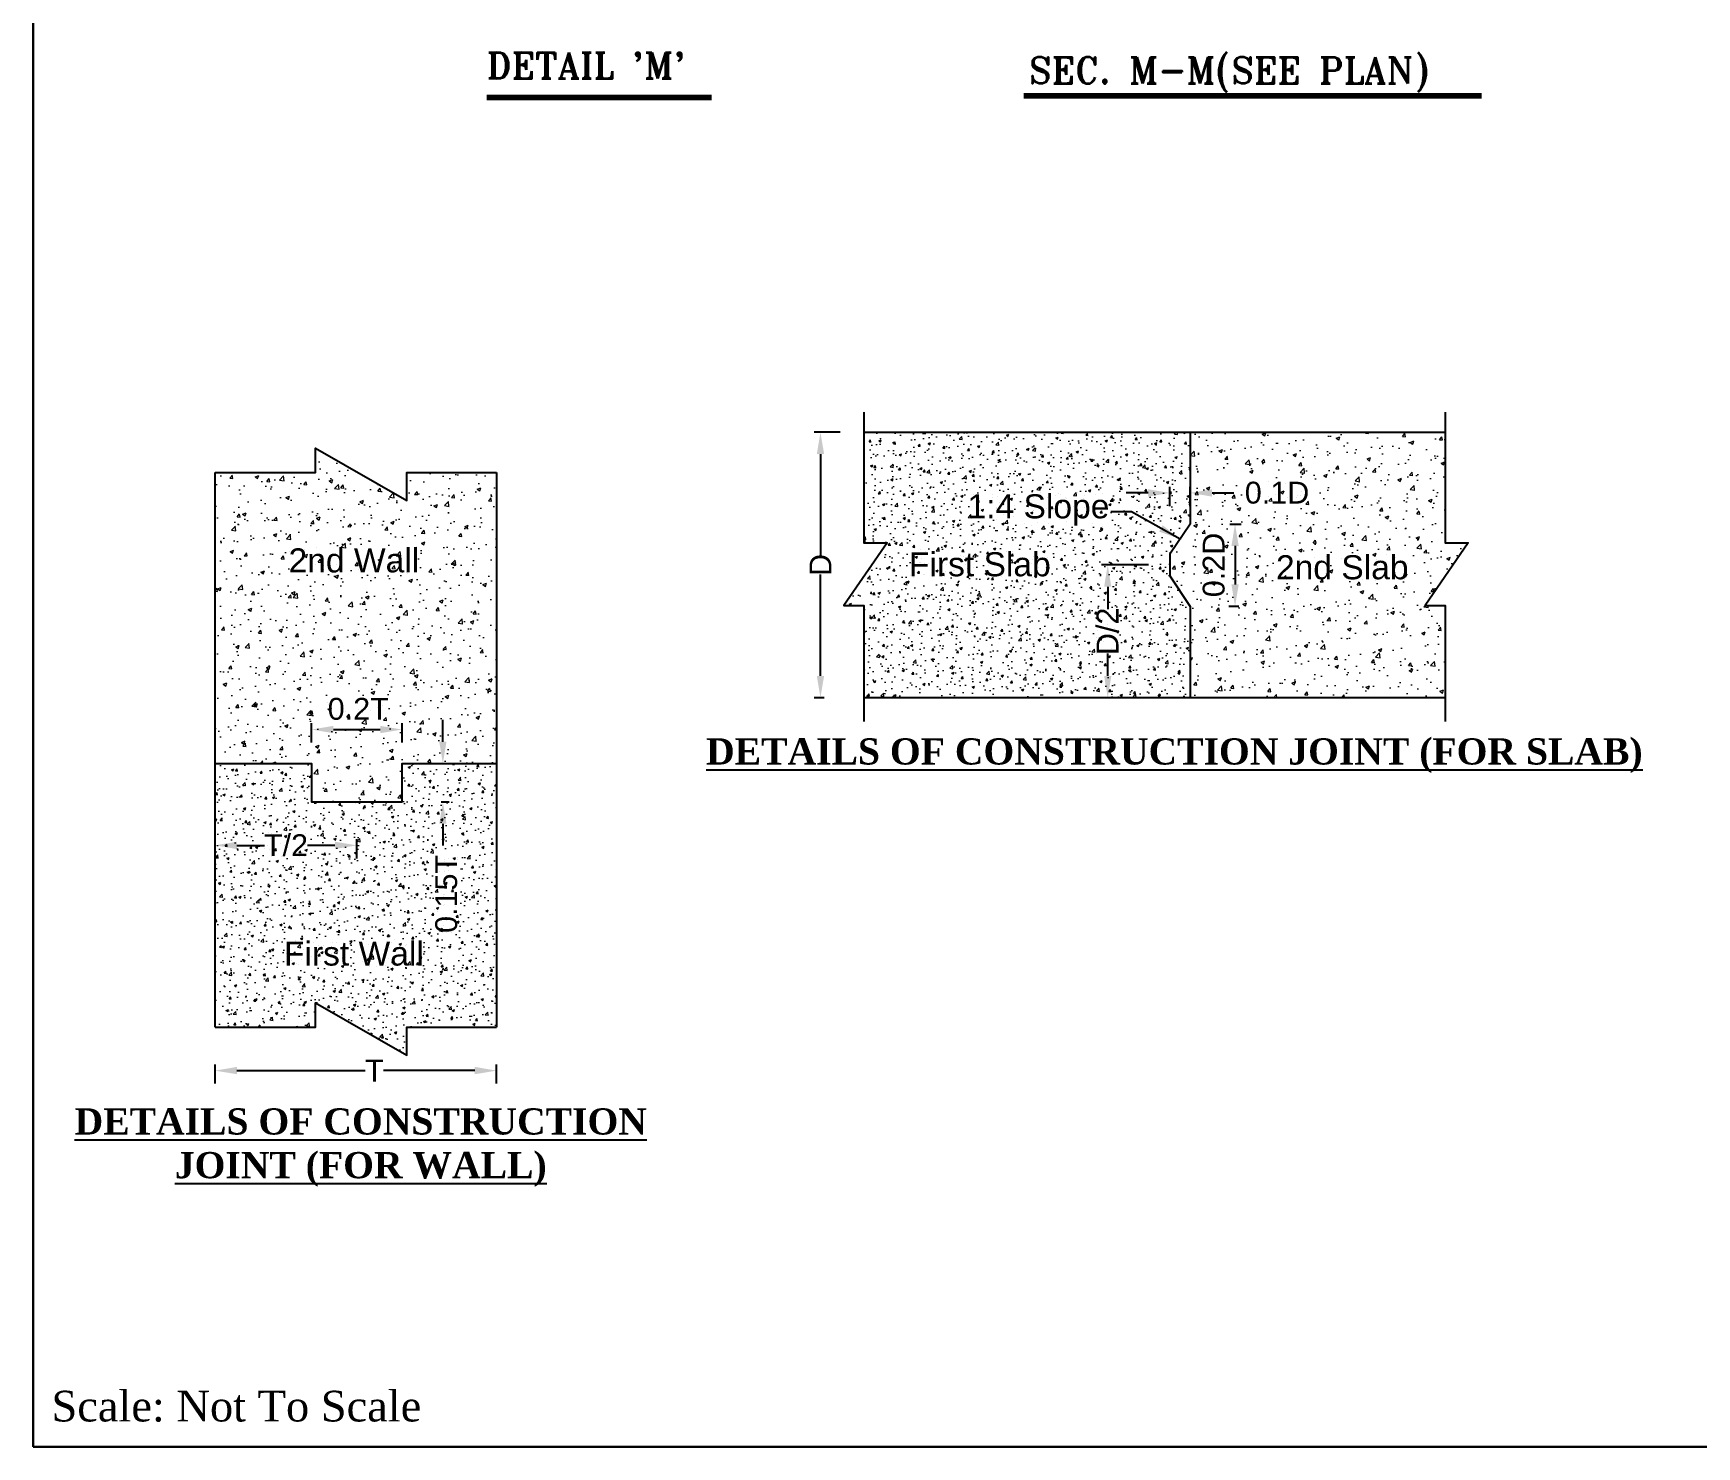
# Model space of a CAD drawing. Extents: x -1206532 to 786809, y -4288605 to 172932.
# Drawn here: x 211711 to 238349, y -4262460 to -4239815 of the extents above; entities that cross this region are included whole.
import ezdxf

# ---------------------------------------------------------------- set-up
doc = ezdxf.new("R2010")
doc.units = 0
doc.header["$LTSCALE"] = 300
doc.header["$MEASUREMENT"] = 0
doc.linetypes.add('ACAD_ISO02W100', pattern=[15, 12, -3])
doc.layers.get('0').update_dxf_attribs({"linetype": 'CONTINUOUS'})
doc.layers.get('DEFPOINTS').update_dxf_attribs({"linetype": 'CONTINUOUS'})
doc.layers.add('LINE', color=7, linetype='CONTINUOUS')
doc.styles.add('BIG', font='ROMANT.SHX')
doc.dimstyles.new('3', dxfattribs={"dimtxt": 225, "dimasz": 350, "dimexe": 100, "dimexo": 25, "dimgap": 9, "dimtad": 0, "dimdec": 0, "dimzin": 0, "dimdsep": 46, "dimtxsty": 'Standard', "dimcen": 0, "dimclrd": 5, "dimclre": 6, "dimclrt": 1, "dimadec": 0, "dimazin": 0, "dimtfac": 1, "dimtdec": 0, "dimtofl": 0, "dimtmove": 2, "dimatfit": 3, "dimfxl": 1, "dimtolj": 1, "dimtzin": 0, "dimarcsym": 0})

# ---------------------------------------------------------------- blocks, each defined once
blk = doc.blocks.new('*D184')
at = {"layer": 'DEFPOINTS', "color": 0, "lineweight": 30}
for p in [(219131, -4256434), (214622, -4256668), (219131, -4256668)]:
    blk.add_point(p, dxfattribs=at)
at = {"layer": 'LINE', "color": 0, "lineweight": -2}
for p, q in [((214622, -4256643), (214622, -4256334)), ((214972, -4256434), (217026, -4256434)), ((218781, -4256434), (217321, -4256434)), ((219131, -4256643), (219131, -4256334))]:
    blk.add_line(p, q, dxfattribs=at)
at = {"layer": 'LINE', "color": 0, "lineweight": 30}
for points in [[(214972, -4256375), (214972, -4256492), (214622, -4256434)], [(218781, -4256375), (218781, -4256492), (219131, -4256434)]]:
    blk.add_solid(points, dxfattribs=at)
at = {"layer": 'LINE', "color": 0, "insert": (217174, -4256434), "char_height": 350, "attachment_point": 5}
blk.add_mtext('\\A1;{\\fArial|b0|i0|c0|p34;T}', dxfattribs=at)
blk = doc.blocks.new('*D515')
at = {"layer": 'DEFPOINTS', "color": 0, "lineweight": 30}
for p in [(214622, -4253060), (216892, -4252825), (216892, -4253060)]:
    blk.add_point(p, dxfattribs=at)
at = {"layer": 'LINE', "color": 0, "lineweight": -2}
for p, q in [((214622, -4253035), (214622, -4252725)), ((216892, -4253035), (216892, -4252725)), ((214972, -4252825), (215413, -4252825)), ((216542, -4252825), (216100, -4252825))]:
    blk.add_line(p, q, dxfattribs=at)
at = {"layer": 'LINE', "color": 0, "lineweight": 30}
for points in [[(214972, -4252767), (214972, -4252884), (214622, -4252825)], [(216542, -4252767), (216542, -4252884), (216892, -4252825)]]:
    blk.add_solid(points, dxfattribs=at)
at = {"layer": 'LINE', "color": 0, "insert": (215757, -4252825), "char_height": 350, "attachment_point": 5}
blk.add_mtext('\\A1;{\\fArial|b0|i0|c0|p34;T/2}', dxfattribs=at)
blk = doc.blocks.new('*D516')
at = {"layer": 'DEFPOINTS', "color": 0, "lineweight": 30}
for p in [(216167, -4251205), (217617, -4250970), (217617, -4251205)]:
    blk.add_point(p, dxfattribs=at)
at = {"layer": 'LINE', "color": 0, "lineweight": -2}
for p, q in [((216167, -4251180), (216167, -4250870)), ((217617, -4251180), (217617, -4250870)), ((216517, -4250970), (217267, -4250970))]:
    blk.add_line(p, q, dxfattribs=at)
at = {"layer": 'LINE', "color": 0, "lineweight": 30}
for points in [[(216517, -4250911), (216517, -4251028), (216167, -4250970)], [(217267, -4250911), (217267, -4251028), (217617, -4250970)]]:
    blk.add_solid(points, dxfattribs=at)
at = {"layer": 'LINE', "color": 0, "insert": (216915, -4250640), "char_height": 350, "attachment_point": 5}
blk.add_mtext('\\A1;{\\fArial|b0|i0|c0|p34;0.2T}', dxfattribs=at)
blk = doc.blocks.new('*D517')
at = {"layer": 'DEFPOINTS', "color": 0, "lineweight": 30}
for p in [(218160, -4251515), (218219, -4252129), (218270, -4252129)]:
    blk.add_point(p, dxfattribs=at)
at = {"layer": 'LINE', "color": 0, "lineweight": -2}
for p, q in [((218270, -4251165), (218270, -4250815)), ((218185, -4251515), (218370, -4251515)), ((218244, -4252129), (218370, -4252129)), ((218270, -4252479), (218270, -4252829))]:
    blk.add_line(p, q, dxfattribs=at)
at = {"layer": 'LINE', "color": 0, "lineweight": 30}
for points in [[(218212, -4251165), (218328, -4251165), (218270, -4251515)], [(218212, -4252479), (218328, -4252479), (218270, -4252129)]]:
    blk.add_solid(points, dxfattribs=at)
at = {"layer": 'LINE', "color": 0, "insert": (218325, -4253603), "char_height": 350, "attachment_point": 5, "rotation": 90}
blk.add_mtext('\\A1;{\\fArial|b0|i0|c0|p34;0.15T}', dxfattribs=at)
blk = doc.blocks.new('*D518')
at = {"layer": 'DEFPOINTS', "color": 0, "lineweight": 30}
for p in [(229594, -4248333), (228917, -4250460), (229003, -4250460)]:
    blk.add_point(p, dxfattribs=at)
at = {"layer": 'LINE', "color": 0, "lineweight": -2}
for p, q in [((229569, -4248333), (228817, -4248333)), ((228917, -4248683), (228917, -4249039)), ((228917, -4250110), (228917, -4249754)), ((228978, -4250460), (228817, -4250460))]:
    blk.add_line(p, q, dxfattribs=at)
at = {"layer": 'LINE', "color": 0, "lineweight": 30}
for points in [[(228859, -4248683), (228975, -4248683), (228917, -4248333)], [(228859, -4250110), (228975, -4250110), (228917, -4250460)]]:
    blk.add_solid(points, dxfattribs=at)
at = {"layer": 'LINE', "color": 0, "insert": (228917, -4249397), "char_height": 350, "attachment_point": 5, "rotation": 90}
blk.add_mtext('\\A1;{\\fArial|b0|i0|c0|p34;D/2}', dxfattribs=at)
blk = doc.blocks.new('*D185')
at = {"layer": 'DEFPOINTS', "color": 0, "lineweight": 30}
for p in [(224657, -4246207), (224316, -4250460), (224402, -4250460)]:
    blk.add_point(p, dxfattribs=at)
at = {"layer": 'LINE', "color": 0, "lineweight": -2}
for p, q in [((224632, -4246207), (224216, -4246207)), ((224316, -4246557), (224316, -4248180)), ((224316, -4250110), (224316, -4248487)), ((224377, -4250460), (224216, -4250460))]:
    blk.add_line(p, q, dxfattribs=at)
at = {"layer": 'LINE', "color": 0, "lineweight": 30}
for points in [[(224258, -4246557), (224375, -4246557), (224316, -4246207)], [(224258, -4250110), (224375, -4250110), (224316, -4250460)]]:
    blk.add_solid(points, dxfattribs=at)
at = {"layer": 'LINE', "color": 0, "insert": (224316, -4248333), "char_height": 350, "attachment_point": 5, "rotation": 90}
blk.add_mtext('\\A1;{\\fArial|b0|i0|c0|p34;D}', dxfattribs=at)
blk = doc.blocks.new('*D519')
at = {"layer": 'DEFPOINTS', "color": 0, "lineweight": 30}
for p in [(230846, -4247677), (230956, -4248996), (231042, -4248996)]:
    blk.add_point(p, dxfattribs=at)
at = {"layer": 'LINE', "color": 0, "lineweight": -2}
for p, q in [((230871, -4247677), (231056, -4247677)), ((230956, -4248027), (230956, -4248646)), ((231017, -4248996), (230856, -4248996))]:
    blk.add_line(p, q, dxfattribs=at)
at = {"layer": 'LINE', "color": 0, "lineweight": 30}
for points in [[(230898, -4248027), (231014, -4248027), (230956, -4247677)], [(230898, -4248646), (231014, -4248646), (230956, -4248996)]]:
    blk.add_solid(points, dxfattribs=at)
at = {"layer": 'LINE', "color": 0, "insert": (230615, -4248333), "char_height": 350, "attachment_point": 5, "rotation": 90}
blk.add_mtext('\\A1;{\\fArial|b0|i0|c0|p34;0.2D}', dxfattribs=at)
blk = doc.blocks.new('*D520')
at = {"layer": 'DEFPOINTS', "color": 0, "lineweight": 30}
for p in [(230238, -4247179), (229912, -4247414), (230238, -4247414)]:
    blk.add_point(p, dxfattribs=at)
at = {"layer": 'LINE', "color": 0, "lineweight": -2}
for p, q in [((229562, -4247179), (229212, -4247179)), ((229912, -4247389), (229912, -4247079)), ((230238, -4247389), (230238, -4247079)), ((230588, -4247179), (230938, -4247179))]:
    blk.add_line(p, q, dxfattribs=at)
at = {"layer": 'LINE', "color": 0, "lineweight": 30}
for points in [[(229562, -4247121), (229562, -4247238), (229912, -4247179)], [(230588, -4247121), (230588, -4247238), (230238, -4247179)]]:
    blk.add_solid(points, dxfattribs=at)
at = {"layer": 'LINE', "color": 0, "insert": (231628, -4247177), "char_height": 350, "attachment_point": 5}
blk.add_mtext('\\A1;{\\fArial|b0|i0|c0|p34;0.1D}', dxfattribs=at)

msp = doc.modelspace()

# ---------------------------------------------------------------- hatches: boundary and pattern name
at = {"layer": 'LINE', "lineweight": 9}
h = msp.add_hatch(dxfattribs=at)
h.set_pattern_fill('AR-CONC', color=0, scale=55, style=0)
h.set_pattern_definition([(50, (-619793.23, -2986358.45), (394.4931, -34.513674), [41.25, -453.75]), (355, (-619793.23, -2986358.45), (-76.31323, 413.70567), [33, -363]), (100.4514, (-619760.35, -2986361.33), (318.18016, 379.19175), [35.0571, -385.62816]), (46.1842, (-619793.23, -2986248.45), (586.98258, -91.03546), [61.875, -680.625]), (96.6356, (-619744.3, -2986256.04), (514.06449, 535.76483), [52.58566, -578.44215]), (351.1842, (-619793.2, -2986248.45), (514.06407, 535.76523), [49.5, -544.5]), (21, (-619738.23, -2986275.95), (328.29888, -221.44039), [41.25, -453.75]), (326, (-619738.23, -2986275.95), (133.82343, 398.83252), [33, -363]), (71.4514, (-619710.87, -2986294.4), (462.12245, 177.39177), [35.0571, -385.62816]), (37.5, (-619793.23, -2986358.45), (6.68792, 183.09162), [0, -358.6, 0, -368.5, 0, -364.375]), (7.5, (-619793.23, -2986358.45), (144.688246, 216.926442), [0, -210.1, 0, -350.35, 0, -138.875]), (327.5, (-619915.88, -2986358.45), (293.60234, -12.40518), [0, -137.5, 0, -429, 0, -569.25]), (317.5, (-619970.88, -2986358.45), (320.752393, 55.05774), [0, -178.75, 0, -284.9, 0, -404.25])])
h.paths.add_polyline_path([(230237.945, -4250459.838), (230237.945, -4248996.224), (229912.216, -4248506.526), (229912.216, -4248160.026), (230237.945, -4247676.979), (230237.945, -4246206.714), (225012.282, -4246206.714), (225012.282, -4247977.634), (225383.304, -4247977.634), (224691.893, -4248985.079), (225012.282, -4248985.079), (225012.282, -4250459.838)])
h.paths.add_polyline_path([(228648.572, -4249832.744), (228648.572, -4248960.37), (229185.509, -4248960.37), (229185.509, -4249832.744)], flags=24)
h.paths.add_polyline_path([(225669.941, -4248029.134), (228067.656, -4248029.134), (228067.656, -4248619.765), (225669.941, -4248619.765)], flags=24)
h.paths.add_polyline_path([(226615.438, -4247105.936), (228999.76, -4247105.936), (228999.76, -4247796.888), (226615.438, -4247796.888)], flags=24)
h = msp.add_hatch(dxfattribs=at)
h.set_pattern_fill('AR-CONC', color=0, scale=82.5, style=0)
h.set_pattern_definition([(50, (-622551.27, -2988134.33), (591.73965, -51.77051), [61.875, -680.625]), (355, (-622551.3, -2988134.33), (-114.46985, 620.5585), [49.5, -544.5]), (100.4514, (-622501.96, -2988138.65), (477.27024, 568.78762), [52.58566, -578.44224]), (46.1842, (-622551.3, -2987969.3), (880.47387, -136.5532), [92.8125, -1020.9375]), (96.6356, (-622477.9, -2987980.7), (771.09673, 803.64724), [78.8785, -867.6632]), (351.1842, (-622551.3, -2987969.3), (771.0961, 803.64785), [74.25, -816.75]), (21, (-622468.77, -2988010.6), (492.44832, -332.16058), [61.875, -680.625]), (326, (-622468.8, -2988010.6), (200.73515, 598.24879), [49.5, -544.5]), (71.4514, (-622427.73, -2988038.26), (693.18367, 266.08766), [52.58566, -578.44224]), (37.5, (-622551.27, -2988134.33), (10.03188, 274.63743), [0, -537.9, 0, -552.75, 0, -546.5625]), (7.5, (-622551.27, -2988134.33), (217.03237, 325.38966), [0, -315.15, 0, -525.525, 0, -208.3125]), (327.5, (-622735.25, -2988134.33), (440.40351, -18.60777), [0, -206.25, 0, -643.5, 0, -853.875]), (317.5, (-622817.75, -2988134.33), (481.12859, 82.58661), [0, -268.125, 0, -427.35, 0, -606.375])])
h.paths.add_polyline_path([(234319.776, -4250459.838), (234319.776, -4248985.079), (233999.386, -4248985.079), (234690.797, -4247977.634), (234319.776, -4247977.634), (234319.776, -4246206.714), (230238.4, -4246206.714), (230238.4, -4247676.979), (229912.672, -4248160.026), (229912.672, -4248506.526), (230238.4, -4248996.224), (230238.4, -4250459.838)])
h.paths.add_polyline_path([(230349.046, -4248914.023), (230349.046, -4247752.529), (230881.447, -4247752.529), (230881.447, -4248914.023)], flags=24)
h.paths.add_polyline_path([(231047.625, -4246910.435), (232209.118, -4246910.435), (232209.118, -4247442.836), (231047.625, -4247442.836)], flags=24)
h.paths.add_polyline_path([(231533.402, -4248077.033), (233811.362, -4248077.033), (233811.362, -4248667.664), (231533.402, -4248667.664)], flags=24)
h = msp.add_hatch(dxfattribs=at)
h.set_pattern_fill('AR-CONC', color=0, scale=82.5, style=0)
h.set_pattern_definition([(50, (-655186.93, -2989422.3), (591.73965, -51.77051), [61.875, -680.625]), (355, (-655186.9, -2989422.3), (-114.46985, 620.5585), [49.5, -544.5]), (100.4514, (-655137.6, -2989426.6), (477.27024, 568.78762), [52.58566, -578.44224]), (46.1842, (-655186.9, -2989257.3), (880.47387, -136.5532), [92.8125, -1020.9375]), (96.6356, (-655113.55, -2989268.7), (771.09673, 803.64724), [78.8785, -867.6632]), (351.1842, (-655186.9, -2989257.3), (771.0961, 803.64785), [74.25, -816.75]), (21, (-655104.43, -2989298.55), (492.44832, -332.16058), [61.875, -680.625]), (326, (-655104.4, -2989298.55), (200.73515, 598.24879), [49.5, -544.5]), (71.4514, (-655063.4, -2989326.23), (693.18367, 266.08766), [52.58566, -578.44224]), (37.5, (-655186.93, -2989422.3), (10.03188, 274.63743), [0, -537.9, 0, -552.75, 0, -546.5625]), (7.5, (-655186.93, -2989422.3), (217.03237, 325.38966), [0, -315.15, 0, -525.525, 0, -208.3125]), (327.5, (-655370.9, -2989422.3), (440.40351, -18.60777), [0, -206.25, 0, -643.5, 0, -853.875]), (317.5, (-655453.4, -2989422.3), (481.12859, 82.58661), [0, -268.125, 0, -427.35, 0, -606.375])])
h.paths.add_polyline_path([(219131.089, -4246854.095), (217690.173, -4246854.095), (217690.173, -4247297.782), (216227.686, -4246463.759), (216227.686, -4246854.095), (214621.988, -4246854.095), (214621.988, -4251514.833), (216166.679, -4251514.833), (216166.679, -4252129.359), (217617.285, -4252129.359), (217617.285, -4251514.833), (219131.089, -4251514.833)])
h.paths.add_polyline_path([(216353.434, -4250373.74), (217476.728, -4250373.74), (217476.728, -4250906.141), (216353.434, -4250906.141)], flags=24)
h.paths.add_polyline_path([(215729.354, -4247969.687), (217960.83, -4247969.687), (217960.83, -4248555.066), (215729.354, -4248555.066)], flags=24)
h = msp.add_hatch(dxfattribs=at)
h.set_pattern_fill('AR-CONC', color=0, scale=55, style=0)
h.set_pattern_definition([(50, (-655186.93, -2989422.3), (394.4931, -34.513674), [41.25, -453.75]), (355, (-655186.93, -2989422.3), (-76.31323, 413.70567), [33, -363]), (100.4514, (-655154.05, -2989425.18), (318.18016, 379.19175), [35.0571, -385.62816]), (46.1842, (-655186.93, -2989312.3), (586.98258, -91.03546), [61.875, -680.625]), (96.6356, (-655138, -2989319.9), (514.06449, 535.76483), [52.58566, -578.44215]), (351.1842, (-655186.9, -2989312.3), (514.06407, 535.76523), [49.5, -544.5]), (21, (-655131.93, -2989339.8), (328.29888, -221.44039), [41.25, -453.75]), (326, (-655131.93, -2989339.8), (133.82343, 398.83252), [33, -363]), (71.4514, (-655104.57, -2989358.25), (462.12245, 177.39177), [35.0571, -385.62816]), (37.5, (-655186.93, -2989422.3), (6.68792, 183.09162), [0, -358.6, 0, -368.5, 0, -364.375]), (7.5, (-655186.93, -2989422.3), (144.688246, 216.926442), [0, -210.1, 0, -350.35, 0, -138.875]), (327.5, (-655309.58, -2989422.3), (293.60234, -12.40518), [0, -137.5, 0, -429, 0, -569.25]), (317.5, (-655364.58, -2989422.3), (320.752393, 55.05774), [0, -178.75, 0, -284.9, 0, -404.25])])
h.paths.add_polyline_path([(217690.173, -4256184.395), (217690.173, -4255740.708), (219131.089, -4255740.708), (219131.089, -4251514.833), (217617.285, -4251514.833), (217617.285, -4252129.359), (216166.679, -4252129.359), (216166.679, -4251514.833), (214621.988, -4251514.833), (214621.988, -4255740.708), (216227.686, -4255740.708), (216227.686, -4255350.372)])
h.paths.add_polyline_path([(215334.727, -4252557.028), (216178.929, -4252557.028), (216178.929, -4253093.965), (215334.727, -4253093.965)], flags=24)
h.paths.add_polyline_path([(218058.407, -4254300.844), (218058.407, -4252905.619), (218590.808, -4252905.619), (218590.808, -4254300.844)], flags=24)
h.paths.add_polyline_path([(215669.476, -4254269.253), (218020.708, -4254269.253), (218020.708, -4254853.056), (215669.476, -4254853.056)], flags=24)

# ---------------------------------------------------------------- linework, layer by layer
at = {"color": 0, "linetype": 'ByBlock', "lineweight": 30}
msp.add_lwpolyline([(211710.597, -4262460.122), (211710.597, -4214110.442), (280083.883, -4214110.442), (280083.883, -4262460.122), (211710.597, -4262460.122)], close=True, dxfattribs=at)
at = {"layer": 'LINE', "color": 0}
for p, q in [((230237.945, -4246206.714), (230237.945, -4247676.979)), ((230238.172, -4246206.714), (230238.172, -4247676.979)), ((228596.623, -4248333.276), (228596.623, -4248333.276)), ((230237.945, -4248996.224), (230237.945, -4250459.838)), ((230238.172, -4248996.224), (230238.172, -4250459.838)), ((230238.4, -4248996.224), (230238.4, -4250459.838))]:
    msp.add_line(p, q, dxfattribs=at)
at = {"layer": 'LINE', "color": 0, "const_width": 90}
for points in [[(218971.932, -4240842.274), (222574.616, -4240842.274)], [(227571.247, -4240817.806), (234902.339, -4240817.806)]]:
    msp.add_lwpolyline(points, dxfattribs=at)
at = {"layer": 'LINE', "color": 0}
for points in [[(225012.282, -4245887.642), (225012.282, -4247977.634), (225383.304, -4247977.634), (224691.893, -4248985.079), (225012.282, -4248985.079), (225012.282, -4250841.494)], [(234319.776, -4245887.642), (234319.776, -4247977.634), (234690.797, -4247977.634), (233999.386, -4248985.079), (234319.776, -4248985.079), (234319.776, -4250841.494)], [(225012.282, -4246206.714), (234319.776, -4246206.714)], [(230237.945, -4246206.714), (230237.945, -4247676.979), (229912.216, -4248160.026), (229912.216, -4248506.526), (230237.945, -4248996.224)], [(230238.172, -4246206.714), (230238.172, -4247676.979), (229912.444, -4248160.026), (229912.444, -4248506.526), (230238.172, -4248996.224)], [(230238.4, -4246206.714), (230238.4, -4247676.979), (229912.672, -4248160.026), (229912.672, -4248506.526), (230238.4, -4248996.224)], [(214621.988, -4246854.095), (216227.686, -4246854.095), (216227.686, -4246463.759), (217690.173, -4247297.782), (217690.173, -4246854.095), (219131.089, -4246854.095)], [(214621.988, -4255740.708), (214621.988, -4246854.095)], [(219131.089, -4246854.095), (219131.089, -4255740.708)], [(234319.776, -4250459.838), (225012.282, -4250459.838)], [(214621.988, -4251514.833), (216166.679, -4251514.833), (216166.679, -4252129.359), (217617.285, -4252129.359), (217617.285, -4251514.833), (219131.089, -4251514.833)], [(214621.988, -4255740.708), (216227.686, -4255740.708), (216227.686, -4255350.372), (217690.173, -4256184.395), (217690.173, -4255740.708), (219131.089, -4255740.708)]]:
    msp.add_lwpolyline(points, dxfattribs=at)

# ---------------------------------------------------------------- texts
at = {"color": 0, "linetype": 'ACAD_ISO02W100', "lineweight": 30, "insert": (212001.912, -4261562.962), "char_height": 491.98733, "width": 17672.02492, "attachment_point": 1}
msp.add_mtext('{\\fTimes New Roman|b0|i0|c0|p18;Scale: Not To Scale}', dxfattribs=at)
at = {"layer": 'LINE', "color": 0, "style": 'BIG'}
for s, p in [("DETAIL 'M'", (218971.932, -4240541.067)), ('SEC. M-M(SEE PLAN)', (227655.848, -4240618.702))]:
    msp.add_text(s, height=420, dxfattribs=at).set_placement(p)
at = {"layer": 'LINE', "color": 0, "char_height": 385, "attachment_point": 5}
for s, insert in [('\\A1;{\\fArial|b0|i0|c0|p34;1:4 Slope}', (227807.599, -4247451.412)), ('\\A1;{\\fArial|b0|i0|c0|p34;2nd Wall}', (216845.092, -4248262.377)), ('\\A1;{\\fArial|b0|i0|c0|p34;First Slab}', (226868.798, -4248324.449)), ('\\A1;{\\fArial|b0|i0|c0|p34;2nd Slab}', (232672.382, -4248372.348)), ('\\A1;{\\fArial|b0|i0|c0|p34;First Wall}', (216845.092, -4254561.155))]:
    msp.add_mtext(s, dxfattribs=dict(at, insert=insert))
at = {"layer": 'LINE', "color": 0, "char_height": 420, "attachment_point": 8, "style": 'BIG'}
for s, insert, width in [('\\pt983.4;{\\fTimes New Roman|b1|i0|c0|p18;\\LDETAILS OF CONSTRUCTION JOINT (FOR SLAB)}', (229984.047, -4251666.696), 15385.15654), ('\\pt983.4;{\\fTimes New Roman|b1|i0|c0|p18;\\LDETAILS OF CONSTRUCTION JOINT (FOR WALL)}', (216954.997, -4258294.809), 9294.06491)]:
    msp.add_mtext(s, dxfattribs=dict(at, insert=insert, width=width))

# ---------------------------------------------------------------- dimensions: what is measured, and where the dimension line sits
at = {"layer": 'LINE', "color": 0}
for base, p1, p2, text, picture, middle in [((224316.197, -4250459.838), (224656.806, -4246206.714), (224401.789, -4250459.838), '{\\fArial|b0|i0|c0|p34;D}', '*D185', (224316.197, -4248333.276)), ((228917.041, -4250459.838), (229594.256, -4248333.276), (229002.632, -4250459.838), '{\\fArial|b0|i0|c0|p34;D/2}', '*D518', (228917.041, -4249396.557))]:
    dim = msp.add_linear_dim(base=base, p1=p1, p2=p2, angle=90, text=text, dimstyle='3', override={"dimtxt": 350, "dimclrd": 0, "dimclre": 0, "dimclrt": 0}, dxfattribs=at)
    dim.commit()
    dim.dimension.update_dxf_attribs({"geometry": picture, "text_midpoint": middle})
for base, p1, p2, text, picture, middle in [((230237.945, -4247179.177), (229912.216, -4247414.07), (230237.945, -4247414.07), '{\\fArial|b0|i0|c0|p34;0.1D}', '*D520', (231628.371, -4247176.636)), ((217617.285, -4250969.692), (216166.679, -4251204.585), (217617.285, -4251204.585), '{\\fArial|b0|i0|c0|p34;0.2T}', '*D516', (216915.081, -4250639.941)), ((216891.668, -4252825.497), (214621.988, -4253060.39), (216891.668, -4253060.39), '{\\fArial|b0|i0|c0|p34;T/2}', '*D515', (215756.828, -4252825.497)), ((219131.089, -4256433.556), (214621.988, -4256668.449), (219131.089, -4256668.449), '{\\fArial|b0|i0|c0|p34;T}', '*D184', (217173.585, -4256433.556))]:
    dim = msp.add_linear_dim(base=base, p1=p1, p2=p2, text=text, dimstyle='3', override={"dimtxt": 350, "dimclrd": 0, "dimclre": 0, "dimclrt": 0}, dxfattribs=at)
    dim.commit()
    dim.dimension.update_dxf_attribs({"geometry": picture, "text_midpoint": middle, "dimtype": 160})
for base, p1, p2, text, picture, middle in [((230956.023, -4248996.224), (230846.023, -4247676.979), (231041.615, -4248996.224), '{\\fArial|b0|i0|c0|p34;0.2D}', '*D519', (230615.246, -4248333.276)), ((218270.141, -4252129.359), (218160.141, -4251514.833), (218219.005, -4252129.359), '{\\fArial|b0|i0|c0|p34;0.15T}', '*D517', (218324.607, -4253603.231))]:
    dim = msp.add_linear_dim(base=base, p1=p1, p2=p2, angle=90, text=text, dimstyle='3', override={"dimtxt": 350, "dimclrd": 0, "dimclre": 0, "dimclrt": 0}, dxfattribs=at)
    dim.commit()
    dim.dimension.update_dxf_attribs({"geometry": picture, "text_midpoint": middle, "dimtype": 160})

# ---------------------------------------------------------------- leaders
msp.add_leader([(230075.08, -4247918.502), (229294.826, -4247484.296), (228965.777, -4247484.296)], dimstyle='3', override={"dimtxt": 350, "dimclrd": 0, "dimclre": 0, "dimclrt": 0}, dxfattribs=at)

doc.saveas('drawing.dxf')
